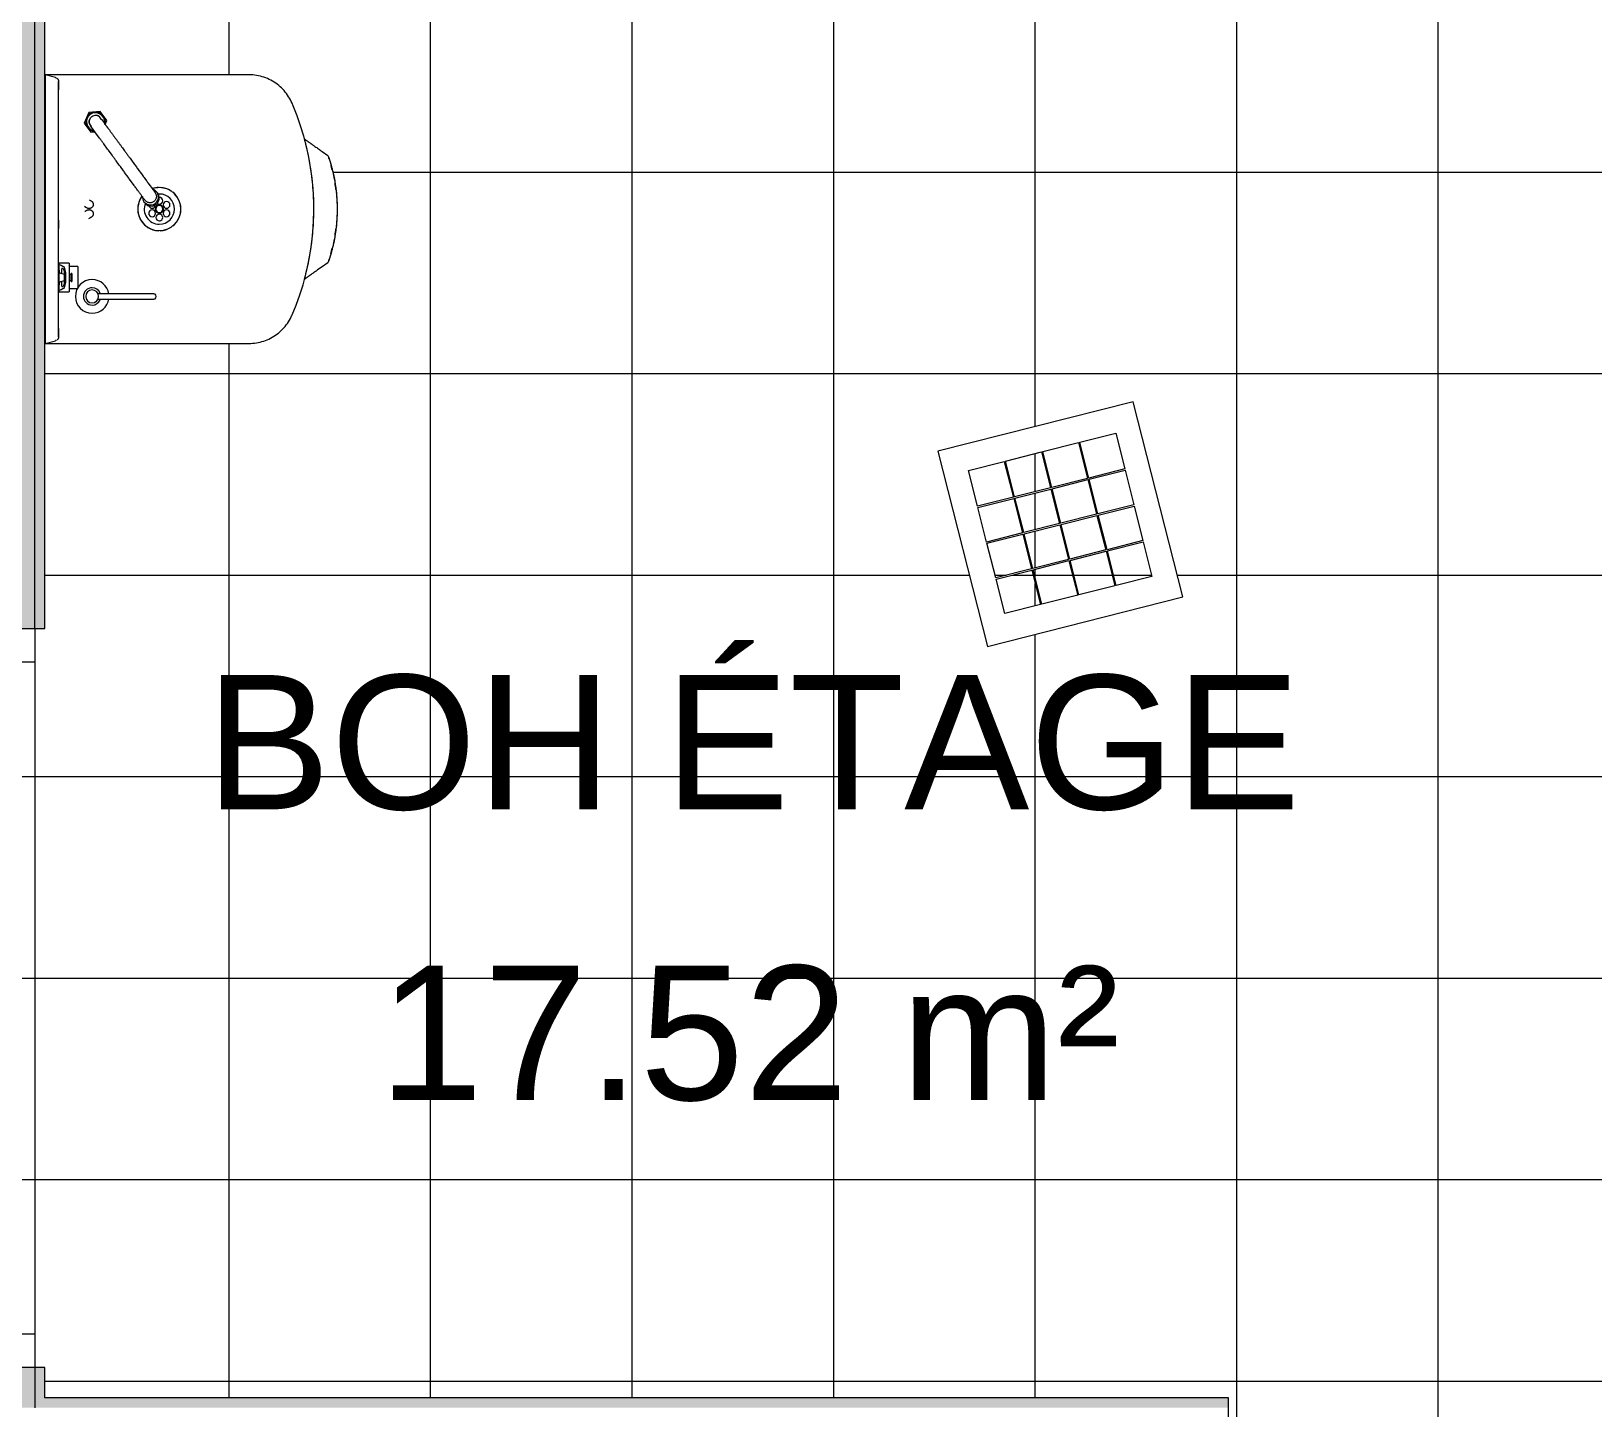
# Model space of a CAD drawing. Header units: metres. Extents: x -227.9 to -141.2, y 39.1 to 90.3.
# Drawn here: x -161.395 to -159.07, y 58.76 to 60.81 of the extents above; entities that cross this region are included whole.
import ezdxf

# ---------------------------------------------------------------- set-up
doc = ezdxf.new("R2010")
doc.units = ezdxf.units.M
for name, color, linetype, lineweight in [('A-AREA-IDEN', 7, 'Continuous', 9), ('A-DOOR', 7, 'Continuous', 5), ('A-FLOR-PATT', 7, 'Continuous', 5), ('A-WALL', 7, 'Continuous', 5), ('I-WALL', 7, 'Continuous', 5), ('P-SANR-FIXT', 7, 'Continuous', 5), ('Q-SPCQ', 7, 'Continuous', 5)]:
    doc.layers.add(name, color=color, linetype=linetype, lineweight=lineweight)
doc.styles.add('Arial_1', font='arial.ttf', dxfattribs={"height": 0.2})

msp = doc.modelspace()

# ---------------------------------------------------------------- hatches: boundary and pattern name
at = {"layer": 'I-WALL', "true_color": 0xaaaaaa}
h = msp.add_hatch(color=253, dxfattribs=at)
h.paths.add_polyline_path([(-161.3891, 58.7753), (-161.3741, 58.7753), (-161.3741, 58.8203), (-161.3891, 58.8203)])
h.paths.add_polyline_path([(-161.3816, 59.9203), (-161.3741, 59.9203), (-161.3751, 62.4799), (-161.3891, 62.4799), (-161.3891, 59.9203)])
h = msp.add_hatch(color=253, dxfattribs=at)
h.paths.add_polyline_path([(-161.5391, 58.7603), (-161.3891, 58.7603), (-161.3891, 58.8203), (-161.5391, 58.8203)])
h.paths.add_polyline_path([(-161.3891, 59.9203), (-161.3891, 61.3135), (-161.5391, 61.3135), (-161.5391, 59.9203), (-161.4641, 59.9203)])
msp.add_hatch(color=253, dxfattribs=at).paths.add_polyline_path([(-159.6124, 58.7603), (-159.6124, 58.7753), (-161.3891, 58.7753), (-161.3891, 58.7603), (-159.6274, 58.7603)])

# ---------------------------------------------------------------- linework, layer by layer
at = {"layer": 'A-DOOR', "color": 9, "true_color": 0xc0c0c0}
for p, q in [((-161.5391, 59.9203), (-161.3891, 59.9203)), ((-161.3891, 59.9203), (-161.3891, 59.8703)), ((-161.3891, 59.8703), (-161.4953, 59.8703)), ((-161.4953, 58.8703), (-161.3891, 58.8703)), ((-161.3891, 58.8703), (-161.3891, 58.8203)), ((-161.3891, 58.8203), (-161.5391, 58.8203))]:
    msp.add_line(p, q, dxfattribs=at)
at = {"layer": 'A-FLOR-PATT', "color": 9, "linetype": 'Continuous', "true_color": 0xc0c0c0}
for p, q in [((-160.5, 58.7753), (-160.5, 62.4635)), ((-160.2, 58.7753), (-160.2, 62.4369)), ((-159.9, 60.2212), (-159.9, 62.3668)), ((-159.6, 55.4636), (-159.6, 61.7419)), ((-159.3, 55.4636), (-159.3, 61.6551)), ((-161.1, 60.7441), (-161.1, 60.8649)), ((-160.8, 58.7753), (-160.8, 60.8649)), ((-161.3741, 60.6), (-161.3739, 60.6)), ((-160.9785, 60.6), (-160.9783, 60.6)), ((-160.9457, 60.6), (-158.28, 60.6)), ((-161.1, 58.7753), (-161.1, 60.3449)), ((-161.3741, 60.3), (-158.2061, 60.3)), ((-159.9, 60.1243), (-159.9, 60.181)), ((-159.9, 60.0675), (-159.9, 60.122)), ((-159.9, 60.0108), (-159.9, 60.0655)), ((-161.3741, 60), (-159.9981, 60)), ((-159.9595, 60), (-159.9426, 60)), ((-159.9346, 60), (-159.9032, 60)), ((-159.9012, 60), (-159.8444, 60)), ((-159.9, 59.9953), (-159.9, 60.0088)), ((-159.8424, 60), (-159.7858, 60)), ((-159.7836, 60), (-159.7268, 60)), ((-159.6887, 60), (-158.3261, 60)), ((-159.9, 59.9545), (-159.9, 59.9873)), ((-159.9, 58.7753), (-159.9, 59.9118)), ((-161.5391, 59.7), (-158.0402, 59.7)), ((-161.5391, 59.4), (-157.9659, 59.4)), ((-161.5391, 59.1), (-157.8956, 59.1)), ((-161.3741, 58.8), (-157.8374, 58.8))]:
    msp.add_line(p, q, dxfattribs=at)
at = {"layer": 'A-WALL'}
for p, q in [((-161.3891, 59.9203), (-161.3891, 61.3135)), ((-161.3891, 58.8203), (-161.3891, 58.7603))]:
    msp.add_line(p, q, dxfattribs=at)
at = {"layer": 'I-WALL', "lineweight": 13}
for p, q in [((-161.3741, 59.9203), (-161.3741, 60.8649)), ((-161.3891, 59.9203), (-161.3741, 59.9203)), ((-161.3741, 58.8203), (-161.3891, 58.8203)), ((-161.3741, 58.7753), (-161.3741, 58.8203)), ((-159.6124, 58.7753), (-161.3741, 58.7753)), ((-159.6124, 56.7211), (-159.6124, 58.7753))]:
    msp.add_line(p, q, dxfattribs=at)
at = {"layer": 'I-WALL'}
msp.add_line((-161.3891, 59.8703), (-161.3891, 58.8703), dxfattribs=at)
at = {"layer": 'P-SANR-FIXT', "color": 9, "lineweight": 9, "true_color": 0xc0c0c0}
for p, q in [((-159.7541, 60.2582), (-160.0449, 60.1846)), ((-159.6804, 59.9674), (-159.7541, 60.2582)), ((-159.8337, 60.1978), (-159.7803, 60.2113)), ((-159.7803, 60.2113), (-159.7668, 60.158)), ((-160.0449, 60.1846), (-159.9712, 59.8937)), ((-159.9442, 60.1698), (-159.8908, 60.1833)), ((-159.8908, 60.1833), (-159.8773, 60.13)), ((-159.8889, 60.1838), (-159.8356, 60.1973)), ((-159.8754, 60.1305), (-159.8889, 60.1838)), ((-159.8356, 60.1973), (-159.8221, 60.144)), ((-159.8202, 60.1445), (-159.8337, 60.1978)), ((-159.9994, 60.1558), (-159.9461, 60.1693)), ((-159.9461, 60.1693), (-159.9326, 60.116)), ((-159.9307, 60.1165), (-159.9442, 60.1698)), ((-159.7668, 60.158), (-159.8202, 60.1445)), ((-159.9859, 60.1025), (-159.9994, 60.1558)), ((-159.8221, 60.144), (-159.8754, 60.1305)), ((-159.8749, 60.1286), (-159.8216, 60.1421)), ((-159.8216, 60.1421), (-159.8086, 60.0907)), ((-159.8197, 60.1426), (-159.7663, 60.1561)), ((-159.8067, 60.0912), (-159.8197, 60.1426)), ((-159.7663, 60.1561), (-159.7533, 60.1047)), ((-159.9326, 60.116), (-159.9859, 60.1025)), ((-159.9854, 60.1006), (-159.9321, 60.1141)), ((-159.9321, 60.1141), (-159.9191, 60.0627)), ((-159.8773, 60.13), (-159.9307, 60.1165)), ((-159.9302, 60.1146), (-159.8768, 60.1281)), ((-159.9172, 60.0632), (-159.9302, 60.1146)), ((-159.8768, 60.1281), (-159.8638, 60.0767)), ((-159.8619, 60.0772), (-159.8749, 60.1286)), ((-159.9724, 60.0492), (-159.9854, 60.1006)), ((-159.8086, 60.0907), (-159.8619, 60.0772)), ((-159.8614, 60.0753), (-159.8081, 60.0888)), ((-159.8081, 60.0888), (-159.7951, 60.0374)), ((-159.7533, 60.1047), (-159.8067, 60.0912)), ((-159.8062, 60.0893), (-159.7528, 60.1028)), ((-159.7932, 60.0378), (-159.8062, 60.0893)), ((-159.7528, 60.1028), (-159.7398, 60.0514)), ((-159.8638, 60.0767), (-159.9172, 60.0632)), ((-159.9167, 60.0613), (-159.8633, 60.0748)), ((-159.8633, 60.0748), (-159.8503, 60.0234)), ((-159.8484, 60.0238), (-159.8614, 60.0753)), ((-159.9191, 60.0627), (-159.9724, 60.0492)), ((-159.9719, 60.0473), (-159.9186, 60.0608)), ((-159.9589, 59.9959), (-159.9719, 60.0473)), ((-159.9186, 60.0608), (-159.9056, 60.0094)), ((-159.9037, 60.0099), (-159.9167, 60.0613)), ((-159.7398, 60.0514), (-159.7932, 60.0378)), ((-159.7927, 60.0359), (-159.7393, 60.0494)), ((-159.7393, 60.0494), (-159.7263, 59.998)), ((-159.8503, 60.0234), (-159.9037, 60.0099)), ((-159.9032, 60.0079), (-159.8498, 60.0215)), ((-159.8498, 60.0215), (-159.8368, 59.97)), ((-159.7951, 60.0374), (-159.8484, 60.0238)), ((-159.8479, 60.0219), (-159.7946, 60.0355)), ((-159.8349, 59.9705), (-159.8479, 60.0219)), ((-159.7946, 60.0355), (-159.7816, 59.984)), ((-159.7797, 59.9845), (-159.7927, 60.0359)), ((-159.9056, 60.0094), (-159.9589, 59.9959)), ((-159.9584, 59.994), (-159.9051, 60.0075)), ((-159.9051, 60.0075), (-159.8921, 59.9561)), ((-159.8902, 59.9565), (-159.9032, 60.0079)), ((-159.7263, 59.998), (-159.7797, 59.9845)), ((-159.9454, 59.9426), (-159.9584, 59.994)), ((-159.7816, 59.984), (-159.8349, 59.9705)), ((-159.9712, 59.8937), (-159.6804, 59.9674)), ((-159.8921, 59.9561), (-159.9454, 59.9426)), ((-159.8368, 59.97), (-159.8902, 59.9565))]:
    msp.add_line(p, q, dxfattribs=at)
at = {"layer": 'Q-SPCQ', "color": 9, "lineweight": 9, "true_color": 0xc0c0c0}
for p, q in [((-161.0706, 60.7449), (-161.3739, 60.7449)), ((-161.3583, 60.7407), (-161.3739, 60.7449)), ((-161.3739, 60.7449), (-161.3739, 60.7115)), ((-161.3739, 60.7115), (-161.3739, 60.3782)), ((-161.3089, 60.6886), (-161.3158, 60.673)), ((-161.3158, 60.673), (-161.3057, 60.6593)), ((-161.292, 60.6904), (-161.3089, 60.6886)), ((-161.282, 60.6767), (-161.292, 60.6904)), ((-161.2845, 60.671), (-161.282, 60.6767)), ((-161.3057, 60.6593), (-161.2995, 60.66)), ((-160.9616, 60.6308), (-160.9529, 60.6247)), ((-161.2268, 60.5559), (-161.2256, 60.5543)), ((-161.2063, 60.5685), (-161.2074, 60.57)), ((-161.3379, 60.4646), (-161.3529, 60.4646)), ((-161.3529, 60.4623), (-161.3529, 60.4646)), ((-161.3529, 60.4505), (-161.3529, 60.4623)), ((-161.3379, 60.4646), (-161.3379, 60.46)), ((-161.3379, 60.46), (-161.3379, 60.4503)), ((-161.3254, 60.4596), (-161.3379, 60.4596)), ((-161.3254, 60.4595), (-161.3254, 60.4571)), ((-160.9529, 60.465), (-160.9616, 60.4589)), ((-161.3529, 60.4541), (-161.3539, 60.4541)), ((-161.3529, 60.4509), (-161.3539, 60.4509)), ((-161.3529, 60.4505), (-161.3539, 60.4505)), ((-161.3539, 60.45), (-161.3529, 60.45)), ((-161.3529, 60.4362), (-161.3539, 60.4362)), ((-161.3529, 60.4541), (-161.3529, 60.4509)), ((-161.3529, 60.4495), (-161.3529, 60.4541)), ((-161.3529, 60.4509), (-161.3529, 60.4505)), ((-161.3529, 60.4358), (-161.3529, 60.4505)), ((-161.3529, 60.4431), (-161.3529, 60.4495)), ((-161.3529, 60.4368), (-161.3529, 60.4431)), ((-161.3529, 60.4321), (-161.3529, 60.4368)), ((-161.3494, 60.4546), (-161.3494, 60.4493)), ((-161.3494, 60.4369), (-161.3494, 60.4316)), ((-161.3448, 60.4376), (-161.3448, 60.4486)), ((-161.3438, 60.4503), (-161.3438, 60.4359)), ((-161.3379, 60.4503), (-161.3379, 60.4359)), ((-161.3339, 60.4491), (-161.3349, 60.4491)), ((-161.3349, 60.4464), (-161.3349, 60.4491)), ((-161.3349, 60.4491), (-161.3349, 60.4488)), ((-161.3349, 60.4488), (-161.3349, 60.4484)), ((-161.3349, 60.4488), (-161.3339, 60.4488)), ((-161.3349, 60.4484), (-161.3349, 60.4378)), ((-161.3339, 60.4484), (-161.3349, 60.4484)), ((-161.3349, 60.4482), (-161.3339, 60.4482)), ((-161.3349, 60.4431), (-161.3349, 60.4464)), ((-161.3349, 60.4398), (-161.3349, 60.4431)), ((-161.3349, 60.4371), (-161.3349, 60.4398)), ((-161.3339, 60.438), (-161.3349, 60.438)), ((-161.3349, 60.4378), (-161.3349, 60.4374)), ((-161.3349, 60.4378), (-161.3339, 60.4378)), ((-161.3349, 60.4374), (-161.3349, 60.4371)), ((-161.3349, 60.4374), (-161.3339, 60.4374)), ((-161.3349, 60.4371), (-161.3339, 60.4371)), ((-161.3339, 60.4488), (-161.3339, 60.4491)), ((-161.3339, 60.4491), (-161.3339, 60.4464)), ((-161.3339, 60.4484), (-161.3339, 60.4488)), ((-161.3339, 60.4464), (-161.3339, 60.4431)), ((-161.3339, 60.4431), (-161.3339, 60.4398)), ((-161.3339, 60.4398), (-161.3339, 60.4371)), ((-161.3339, 60.4374), (-161.3339, 60.4378)), ((-161.3339, 60.4371), (-161.3339, 60.4374)), ((-161.3254, 60.4571), (-161.3254, 60.4552)), ((-161.3254, 60.4552), (-161.3254, 60.4311)), ((-161.3539, 60.4358), (-161.3529, 60.4358)), ((-161.3539, 60.4354), (-161.3529, 60.4354)), ((-161.3539, 60.4321), (-161.3529, 60.4321)), ((-161.3529, 60.4239), (-161.3529, 60.4358)), ((-161.3529, 60.4358), (-161.3529, 60.4354)), ((-161.3529, 60.4354), (-161.3529, 60.4321)), ((-161.3529, 60.4217), (-161.3529, 60.4239)), ((-161.3529, 60.4217), (-161.3379, 60.4217)), ((-161.3379, 60.4359), (-161.3379, 60.4262)), ((-161.3379, 60.4267), (-161.3254, 60.4267)), ((-161.3379, 60.4262), (-161.3379, 60.4217)), ((-161.3254, 60.4311), (-161.3254, 60.4291)), ((-161.3254, 60.4291), (-161.3254, 60.4268)), ((-161.2414, 60.4189), (-161.2956, 60.4189)), ((-161.2119, 60.4189), (-161.2232, 60.4189)), ((-161.2956, 60.4109), (-161.2414, 60.4109)), ((-161.2232, 60.4109), (-161.2119, 60.4109)), ((-161.3739, 60.3782), (-161.3739, 60.3449)), ((-161.3739, 60.3449), (-161.3583, 60.349)), ((-161.3739, 60.3449), (-161.0706, 60.3449))]:
    msp.add_line(p, q, dxfattribs=at)
at = {"layer": 'Q-SPCQ', "color": 9, "lineweight": 9, "true_color": 0xc0c0c0, "flags": 128}
for points in [[(-161.3583, 60.7407), (-161.3581, 60.7406), (-161.3579, 60.7406), (-161.3576, 60.7405), (-161.3574, 60.7404), (-161.3572, 60.7403), (-161.357, 60.7402)], [(-161.3564, 60.7398), (-161.3562, 60.7396), (-161.356, 60.7395), (-161.3558, 60.7393), (-161.3557, 60.7392), (-161.3555, 60.739), (-161.3553, 60.7388), (-161.3552, 60.7386), (-161.355, 60.7384), (-161.3549, 60.7382), (-161.3548, 60.738), (-161.3546, 60.7378), (-161.3545, 60.7376), (-161.3544, 60.7374), (-161.3543, 60.7372), (-161.3542, 60.737), (-161.3542, 60.7367), (-161.3541, 60.7365), (-161.354, 60.7363), (-161.354, 60.736), (-161.3539, 60.7358), (-161.3539, 60.7356), (-161.3539, 60.7353), (-161.3539, 60.7351), (-161.3539, 60.7349)], [(-161.0062, 60.7024), (-161.0074, 60.705), (-161.0086, 60.7075), (-161.01, 60.7099), (-161.0114, 60.7123), (-161.013, 60.7147), (-161.0146, 60.7169), (-161.0164, 60.7191), (-161.0182, 60.7213), (-161.0201, 60.7233), (-161.022, 60.7253), (-161.0241, 60.7272), (-161.0262, 60.729), (-161.0284, 60.7308), (-161.0307, 60.7324), (-161.033, 60.734), (-161.0354, 60.7354), (-161.0379, 60.7368), (-161.0404, 60.738), (-161.0429, 60.7392), (-161.0455, 60.7402), (-161.0482, 60.7412), (-161.0508, 60.742), (-161.0535, 60.7428), (-161.0563, 60.7434), (-161.059, 60.7439), (-161.0618, 60.7443), (-161.0646, 60.7446), (-161.0674, 60.7448), (-161.0702, 60.7449), (-161.0706, 60.7449)], [(-161.3539, 60.7082), (-161.3539, 60.7097), (-161.3539, 60.7112), (-161.3539, 60.7126), (-161.3539, 60.7141), (-161.3539, 60.7154), (-161.3539, 60.7168), (-161.3539, 60.7181), (-161.3539, 60.7194), (-161.3539, 60.7207), (-161.3539, 60.7219), (-161.3539, 60.723), (-161.3539, 60.7241), (-161.3539, 60.7252), (-161.3539, 60.7262), (-161.3539, 60.7272), (-161.3539, 60.7281), (-161.3539, 60.729), (-161.3539, 60.7298), (-161.3539, 60.7305), (-161.3539, 60.7312), (-161.3539, 60.7319), (-161.3539, 60.7325), (-161.3539, 60.733), (-161.3539, 60.7334), (-161.3539, 60.7338), (-161.3539, 60.7342), (-161.3539, 60.7344), (-161.3539, 60.7347), (-161.3539, 60.7348), (-161.3539, 60.7349), (-161.3539, 60.7349)], [(-161.3539, 60.7349), (-161.3539, 60.7349), (-161.3539, 60.7348), (-161.3539, 60.7347), (-161.3539, 60.7346), (-161.3539, 60.7344), (-161.3539, 60.7342), (-161.3539, 60.7339), (-161.3539, 60.7336), (-161.3539, 60.7333), (-161.3539, 60.7329), (-161.3539, 60.7325), (-161.3539, 60.7321), (-161.3539, 60.7316), (-161.3539, 60.7311), (-161.3539, 60.7305), (-161.3539, 60.7299), (-161.3539, 60.7293), (-161.3539, 60.7287), (-161.3539, 60.728), (-161.3539, 60.7273), (-161.3539, 60.7266), (-161.3539, 60.7258), (-161.3539, 60.725), (-161.3539, 60.7242), (-161.3539, 60.7234), (-161.3539, 60.7225), (-161.3539, 60.7224)], [(-161.3539, 60.3815), (-161.3539, 60.4001), (-161.3539, 60.419), (-161.3539, 60.438), (-161.3539, 60.4572), (-161.3539, 60.4766), (-161.3539, 60.496), (-161.3539, 60.5156), (-161.3539, 60.5351), (-161.3539, 60.5547), (-161.3539, 60.5743), (-161.3539, 60.5939), (-161.3539, 60.6133), (-161.3539, 60.6327), (-161.3539, 60.6519), (-161.3539, 60.6709), (-161.3539, 60.6898), (-161.3539, 60.7082)], [(-161.0062, 60.3873), (-161.0002, 60.4021), (-160.9948, 60.4172), (-160.99, 60.4324), (-160.9858, 60.4479), (-160.9823, 60.4635), (-160.9793, 60.4792), (-160.977, 60.495), (-160.9753, 60.5109), (-160.9743, 60.5269), (-160.9739, 60.5429), (-160.9741, 60.5589), (-160.975, 60.5749), (-160.9765, 60.5908), (-160.9787, 60.6067), (-160.9815, 60.6224), (-160.9849, 60.638), (-160.9889, 60.6535), (-160.9936, 60.6688), (-160.9988, 60.6839), (-161.0047, 60.6988), (-161.0062, 60.7024)], [(-161.2254, 60.5583), (-161.2257, 60.5587), (-161.2261, 60.5592), (-161.2264, 60.5597), (-161.2268, 60.5602), (-161.2273, 60.5608), (-161.2277, 60.5614), (-161.2282, 60.5621), (-161.2287, 60.5628), (-161.2293, 60.5636), (-161.2299, 60.5644), (-161.2305, 60.5652), (-161.2311, 60.5661), (-161.2318, 60.567), (-161.2325, 60.568), (-161.2332, 60.569), (-161.234, 60.57), (-161.2347, 60.571), (-161.2355, 60.5721), (-161.2363, 60.5732), (-161.2372, 60.5744), (-161.238, 60.5755), (-161.2389, 60.5767), (-161.2397, 60.5779), (-161.2406, 60.5791), (-161.2415, 60.5803), (-161.2424, 60.5816), (-161.2486, 60.5899), (-161.2495, 60.5912), (-161.2504, 60.5925), (-161.2555, 60.5995), (-161.2564, 60.6007), (-161.2573, 60.6019), (-161.2619, 60.6082), (-161.2627, 60.6093), (-161.2635, 60.6104), (-161.2682, 60.6168), (-161.2689, 60.6178), (-161.2696, 60.6187), (-161.2703, 60.6197), (-161.271, 60.6206), (-161.2716, 60.6215), (-161.2723, 60.6224), (-161.2729, 60.6233), (-161.2736, 60.6242), (-161.2742, 60.6251), (-161.2796, 60.6325), (-161.2802, 60.6333), (-161.2808, 60.6341), (-161.2865, 60.6419), (-161.287, 60.6426), (-161.2876, 60.6433), (-161.2881, 60.644), (-161.2886, 60.6447), (-161.2891, 60.6454), (-161.2896, 60.6461), (-161.29, 60.6467), (-161.2905, 60.6474), (-161.291, 60.648), (-161.2915, 60.6487), (-161.2919, 60.6493), (-161.2924, 60.6499), (-161.2928, 60.6505), (-161.2999, 60.6602), (-161.3047, 60.6668), (-161.3064, 60.6691), (-161.3065, 60.6693)], [(-161.2901, 60.6789), (-161.2899, 60.6787), (-161.2898, 60.6785), (-161.2896, 60.6783), (-161.2895, 60.678), (-161.2893, 60.6778), (-161.2891, 60.6776), (-161.2889, 60.6773), (-161.2888, 60.6771), (-161.2886, 60.6768), (-161.2883, 60.6765), (-161.2881, 60.6762), (-161.2879, 60.6759), (-161.2877, 60.6756), (-161.2874, 60.6753), (-161.2872, 60.6749), (-161.2869, 60.6746), (-161.2867, 60.6742), (-161.2864, 60.6738), (-161.2861, 60.6735), (-161.2858, 60.6731), (-161.2856, 60.6727), (-161.2853, 60.6723), (-161.285, 60.6719), (-161.2846, 60.6714), (-161.2843, 60.671), (-161.284, 60.6705), (-161.2837, 60.6701), (-161.2833, 60.6696), (-161.283, 60.6691), (-161.2826, 60.6686), (-161.2822, 60.6682), (-161.2819, 60.6676), (-161.2815, 60.6671), (-161.2811, 60.6666), (-161.2807, 60.6661), (-161.2803, 60.6655), (-161.2799, 60.665), (-161.2795, 60.6644), (-161.2791, 60.6638), (-161.2787, 60.6633), (-161.2782, 60.6627), (-161.2778, 60.6621), (-161.2774, 60.6615), (-161.2769, 60.6608), (-161.2765, 60.6602), (-161.276, 60.6596), (-161.2755, 60.6589), (-161.275, 60.6583), (-161.2746, 60.6576), (-161.2741, 60.657), (-161.2736, 60.6563), (-161.2731, 60.6556), (-161.2726, 60.6549), (-161.2721, 60.6542), (-161.2716, 60.6535), (-161.271, 60.6528), (-161.2705, 60.6521), (-161.27, 60.6514), (-161.2694, 60.6506), (-161.2689, 60.6499), (-161.2683, 60.6491), (-161.2678, 60.6484), (-161.2672, 60.6476), (-161.2667, 60.6468), (-161.2661, 60.646), (-161.2655, 60.6452), (-161.2649, 60.6444), (-161.2643, 60.6436), (-161.2637, 60.6428), (-161.2632, 60.642), (-161.2626, 60.6412), (-161.2619, 60.6404), (-161.2613, 60.6395), (-161.2607, 60.6387), (-161.2601, 60.6378), (-161.2595, 60.637), (-161.2588, 60.6361), (-161.2555, 60.6316), (-161.2548, 60.6306), (-161.2541, 60.6297), (-161.2534, 60.6287), (-161.2527, 60.6278), (-161.252, 60.6268), (-161.2513, 60.6258), (-161.2506, 60.6248), (-161.2498, 60.6238), (-161.2491, 60.6227), (-161.2483, 60.6217), (-161.2475, 60.6206), (-161.2445, 60.6165), (-161.2416, 60.6126), (-161.2408, 60.6114), (-161.2381, 60.6077), (-161.2372, 60.6065), (-161.2362, 60.6052), (-161.2353, 60.6039), (-161.2344, 60.6026), (-161.2318, 60.5992), (-161.2293, 60.5957), (-161.2284, 60.5944), (-161.2275, 60.5932), (-161.2265, 60.5919), (-161.2256, 60.5907), (-161.223, 60.587), (-161.2221, 60.5859), (-161.2213, 60.5847), (-161.2205, 60.5836), (-161.2179, 60.5801), (-161.2156, 60.5769), (-161.213, 60.5734), (-161.2112, 60.5709), (-161.2101, 60.5694)], [(-161.3083, 60.5588), (-161.3065, 60.5578), (-161.3056, 60.5572), (-161.3054, 60.5571)], [(-161.3054, 60.5571), (-161.3052, 60.557), (-161.305, 60.5569), (-161.3048, 60.5567), (-161.3046, 60.5566), (-161.3044, 60.5564), (-161.3042, 60.5563), (-161.304, 60.5561), (-161.3039, 60.5559), (-161.3037, 60.5557), (-161.3036, 60.5555), (-161.3034, 60.5553), (-161.3033, 60.5551), (-161.3032, 60.5549), (-161.303, 60.5547), (-161.3029, 60.5545), (-161.3028, 60.5542), (-161.3027, 60.554), (-161.3026, 60.5538), (-161.3026, 60.5536), (-161.3025, 60.5533), (-161.3025, 60.5531), (-161.3024, 60.5528), (-161.3024, 60.5526), (-161.3023, 60.5523), (-161.3023, 60.5521), (-161.3023, 60.5519), (-161.3023, 60.5516), (-161.3023, 60.5514), (-161.3024, 60.5511), (-161.3024, 60.5509), (-161.3024, 60.5506), (-161.3025, 60.5504), (-161.3025, 60.5502), (-161.3026, 60.5499), (-161.3027, 60.5497), (-161.3028, 60.5495), (-161.3029, 60.5492), (-161.303, 60.549), (-161.3031, 60.5488), (-161.3031, 60.5487)], [(-161.3115, 60.5465), (-161.312, 60.5467), (-161.3132, 60.5474), (-161.3153, 60.5486)], [(-161.3149, 60.5413), (-161.3144, 60.5416), (-161.3126, 60.5426), (-161.3117, 60.5431), (-161.3115, 60.5432)], [(-161.3031, 60.5487), (-161.3033, 60.5485), (-161.3034, 60.5483), (-161.3036, 60.5481), (-161.3037, 60.5479), (-161.3039, 60.5477), (-161.304, 60.5476), (-161.3042, 60.5474), (-161.3044, 60.5472), (-161.3046, 60.5471), (-161.3048, 60.5469), (-161.305, 60.5468), (-161.3052, 60.5466), (-161.3054, 60.5465), (-161.3056, 60.5464), (-161.3058, 60.5463), (-161.306, 60.5462), (-161.3063, 60.5461), (-161.3065, 60.546), (-161.3067, 60.5459), (-161.307, 60.5458), (-161.3072, 60.5458), (-161.3074, 60.5457), (-161.3077, 60.5457), (-161.3079, 60.5457), (-161.3082, 60.5457), (-161.3084, 60.5457), (-161.3087, 60.5457), (-161.3089, 60.5457), (-161.3092, 60.5457), (-161.3094, 60.5457), (-161.3096, 60.5458), (-161.3099, 60.5458), (-161.3101, 60.5459), (-161.3104, 60.546), (-161.3106, 60.546), (-161.3108, 60.5461), (-161.3111, 60.5462), (-161.3113, 60.5463), (-161.3115, 60.5465), (-161.3115, 60.5465)], [(-161.3115, 60.5432), (-161.3113, 60.5434), (-161.3111, 60.5435), (-161.3109, 60.5436), (-161.3107, 60.5437), (-161.3104, 60.5437), (-161.3102, 60.5438), (-161.31, 60.5439), (-161.3097, 60.5439), (-161.3095, 60.544), (-161.3092, 60.544), (-161.309, 60.544), (-161.3087, 60.5441), (-161.3085, 60.5441), (-161.3082, 60.5441), (-161.308, 60.544), (-161.3078, 60.544), (-161.3075, 60.544), (-161.3073, 60.5439), (-161.307, 60.5439), (-161.3068, 60.5438), (-161.3066, 60.5438), (-161.3063, 60.5437), (-161.3061, 60.5436), (-161.3059, 60.5435), (-161.3057, 60.5434), (-161.3054, 60.5433), (-161.3052, 60.5431), (-161.305, 60.543), (-161.3048, 60.5429), (-161.3046, 60.5427), (-161.3044, 60.5425), (-161.3043, 60.5424), (-161.3041, 60.5422), (-161.3039, 60.542), (-161.3037, 60.5418), (-161.3036, 60.5417), (-161.3034, 60.5415), (-161.3033, 60.5413), (-161.3032, 60.541), (-161.3031, 60.541)], [(-161.3054, 60.5326), (-161.3058, 60.5323), (-161.3071, 60.5316), (-161.3091, 60.5304)], [(-161.3031, 60.541), (-161.303, 60.5408), (-161.3029, 60.5406), (-161.3028, 60.5403), (-161.3027, 60.5401), (-161.3026, 60.5399), (-161.3026, 60.5396), (-161.3025, 60.5394), (-161.3024, 60.5392), (-161.3024, 60.5389), (-161.3024, 60.5387), (-161.3023, 60.5384), (-161.3023, 60.5382), (-161.3023, 60.5379), (-161.3023, 60.5377), (-161.3023, 60.5374), (-161.3024, 60.5372), (-161.3024, 60.537), (-161.3024, 60.5367), (-161.3025, 60.5365), (-161.3026, 60.5362), (-161.3026, 60.536), (-161.3027, 60.5358), (-161.3028, 60.5355), (-161.3029, 60.5353), (-161.303, 60.5351), (-161.3031, 60.5349), (-161.3032, 60.5347), (-161.3034, 60.5345), (-161.3035, 60.5343), (-161.3037, 60.5341), (-161.3038, 60.5339), (-161.304, 60.5337), (-161.3042, 60.5335), (-161.3043, 60.5333), (-161.3045, 60.5332), (-161.3047, 60.533), (-161.3049, 60.5329), (-161.3051, 60.5327), (-161.3053, 60.5326), (-161.3054, 60.5326)], [(-161.3529, 60.4623), (-161.3502, 60.4613), (-161.3474, 60.46)], [(-161.3474, 60.46), (-161.3465, 60.4593), (-161.3456, 60.4581), (-161.3448, 60.4565), (-161.3443, 60.4546), (-161.3439, 60.4525), (-161.3438, 60.4503)], [(-161.3485, 60.4566), (-161.3487, 60.4566), (-161.3489, 60.4564), (-161.3491, 60.4562), (-161.3492, 60.4559), (-161.3493, 60.4555), (-161.3494, 60.4551), (-161.3494, 60.4546)], [(-161.3448, 60.4486), (-161.3448, 60.4504), (-161.3451, 60.4521), (-161.3456, 60.4536), (-161.3462, 60.4549), (-161.3469, 60.4558), (-161.3477, 60.4564), (-161.3485, 60.4566)], [(-161.3485, 60.4296), (-161.3477, 60.4298), (-161.3469, 60.4304), (-161.3462, 60.4314), (-161.3456, 60.4326), (-161.3451, 60.4341), (-161.3448, 60.4358), (-161.3448, 60.4376)], [(-161.3474, 60.4262), (-161.3502, 60.4249), (-161.3529, 60.4239)], [(-161.3494, 60.4316), (-161.3494, 60.4311), (-161.3493, 60.4307), (-161.3492, 60.4304), (-161.3491, 60.43), (-161.3489, 60.4298), (-161.3487, 60.4297), (-161.3485, 60.4296)], [(-161.3438, 60.4359), (-161.3439, 60.4337), (-161.3443, 60.4316), (-161.3448, 60.4297), (-161.3456, 60.4281), (-161.3465, 60.4269), (-161.3474, 60.4262)], [(-161.2232, 60.4189), (-161.2236, 60.4189), (-161.224, 60.4189), (-161.2245, 60.4189), (-161.2249, 60.4189), (-161.2254, 60.4189), (-161.2258, 60.4189), (-161.2263, 60.4189), (-161.2268, 60.4189), (-161.2274, 60.4189), (-161.2279, 60.4189), (-161.2285, 60.4189), (-161.229, 60.4189), (-161.2296, 60.4189), (-161.2302, 60.4189), (-161.2308, 60.4189), (-161.2314, 60.4189), (-161.232, 60.4189), (-161.2326, 60.4189), (-161.2333, 60.4189), (-161.2339, 60.4189), (-161.2345, 60.4189), (-161.2352, 60.4189), (-161.2358, 60.4189), (-161.2365, 60.4189), (-161.2371, 60.4189), (-161.2377, 60.4189), (-161.2384, 60.4189), (-161.239, 60.4189), (-161.2396, 60.4189), (-161.2403, 60.4189), (-161.2409, 60.4189), (-161.2414, 60.4189)], [(-161.2414, 60.4109), (-161.2408, 60.4109), (-161.2402, 60.4109), (-161.2395, 60.4109), (-161.2389, 60.4109), (-161.2383, 60.4109), (-161.2376, 60.4109), (-161.237, 60.4109), (-161.2364, 60.4109), (-161.2357, 60.4109), (-161.2351, 60.4109), (-161.2344, 60.4109), (-161.2338, 60.4109), (-161.2332, 60.4109), (-161.2326, 60.4109), (-161.2319, 60.4109), (-161.2313, 60.4109), (-161.2307, 60.4109), (-161.2301, 60.4109), (-161.2295, 60.4109), (-161.229, 60.4109), (-161.2284, 60.4109), (-161.2278, 60.4109), (-161.2273, 60.4109), (-161.2268, 60.4109), (-161.2263, 60.4109), (-161.2258, 60.4109), (-161.2253, 60.4109), (-161.2248, 60.4109), (-161.2244, 60.4109), (-161.224, 60.4109), (-161.2236, 60.4109), (-161.2232, 60.4109)], [(-161.3539, 60.3548), (-161.3539, 60.3549), (-161.3539, 60.355), (-161.3539, 60.3551), (-161.3539, 60.3553), (-161.3539, 60.3556), (-161.3539, 60.356), (-161.3539, 60.3564), (-161.3539, 60.3569), (-161.3539, 60.3574), (-161.3539, 60.358), (-161.3539, 60.3586), (-161.3539, 60.3594), (-161.3539, 60.3601), (-161.3539, 60.3609), (-161.3539, 60.3618), (-161.3539, 60.3628), (-161.3539, 60.3637), (-161.3539, 60.3648), (-161.3539, 60.3658), (-161.3539, 60.367), (-161.3539, 60.3681), (-161.3539, 60.3694), (-161.3539, 60.3706), (-161.3539, 60.3719), (-161.3539, 60.3732), (-161.3539, 60.3746), (-161.3539, 60.376), (-161.3539, 60.3774), (-161.3539, 60.3789), (-161.3539, 60.3804), (-161.3539, 60.3815)], [(-161.3539, 60.3673), (-161.3539, 60.3665), (-161.3539, 60.3657), (-161.3539, 60.3648), (-161.3539, 60.3641), (-161.3539, 60.3633), (-161.3539, 60.3626), (-161.3539, 60.3618), (-161.3539, 60.3612), (-161.3539, 60.3605), (-161.3539, 60.3599), (-161.3539, 60.3593), (-161.3539, 60.3587), (-161.3539, 60.3582), (-161.3539, 60.3577), (-161.3539, 60.3573), (-161.3539, 60.3569), (-161.3539, 60.3565), (-161.3539, 60.3562), (-161.3539, 60.3559), (-161.3539, 60.3556), (-161.3539, 60.3554), (-161.3539, 60.3552), (-161.3539, 60.355), (-161.3539, 60.3549), (-161.3539, 60.3549), (-161.3539, 60.3548)], [(-161.0706, 60.3449), (-161.0678, 60.3449), (-161.065, 60.3451), (-161.0622, 60.3454), (-161.0594, 60.3458), (-161.0567, 60.3463), (-161.0539, 60.3469), (-161.0512, 60.3476), (-161.0485, 60.3484), (-161.0459, 60.3494), (-161.0433, 60.3504), (-161.0408, 60.3515), (-161.0382, 60.3528), (-161.0358, 60.3541), (-161.0334, 60.3556), (-161.031, 60.3571), (-161.0288, 60.3587), (-161.0266, 60.3604), (-161.0244, 60.3622), (-161.0223, 60.3641), (-161.0204, 60.3661), (-161.0184, 60.3681), (-161.0166, 60.3703), (-161.0149, 60.3725), (-161.0132, 60.3747), (-161.0117, 60.377), (-161.0102, 60.3794), (-161.0088, 60.3819), (-161.0076, 60.3844), (-161.0064, 60.3869), (-161.0062, 60.3873)], [(-161.3571, 60.3495), (-161.3573, 60.3494), (-161.3575, 60.3493), (-161.3577, 60.3492), (-161.3579, 60.3492), (-161.3582, 60.3491), (-161.3583, 60.349)], [(-161.3539, 60.3548), (-161.3539, 60.3546), (-161.3539, 60.3543), (-161.3539, 60.3541), (-161.354, 60.3539), (-161.354, 60.3536), (-161.3541, 60.3534), (-161.3541, 60.3532), (-161.3542, 60.3529), (-161.3543, 60.3527), (-161.3544, 60.3525), (-161.3545, 60.3523), (-161.3546, 60.3521), (-161.3547, 60.3518), (-161.3548, 60.3516), (-161.3549, 60.3514), (-161.3551, 60.3512), (-161.3552, 60.3511), (-161.3554, 60.3509), (-161.3555, 60.3507), (-161.3557, 60.3505), (-161.3559, 60.3504), (-161.3561, 60.3502), (-161.3562, 60.3501)]]:
    msp.add_lwpolyline(points, dxfattribs=at)
at = {"layer": 'Q-SPCQ', "color": 9, "lineweight": 9, "true_color": 0xc0c0c0}
for centre, radius, start, end in [((-161.2989, 60.6749), 0.0145, 126.1584, 268.2638), ((-161.2989, 60.6749), 0.0145, 126.1584, 267.0725), ((-161.2989, 60.6749), 0.0135, 126.1584, 261.1584), ((-161.2989, 60.6749), 0.00974, 165.1474, 201.2089), ((-161.2989, 60.6749), 0.0145, 344.7141, 126.1584), ((-161.2989, 60.6749), 0.0145, 345.2443, 126.1584), ((-161.2989, 60.6749), 0.0135, 351.1584, 126.1584), ((-161.2989, 60.6749), 0.00974, 48.644, 80.0447), ((-161.1792, 60.5449), 0.24, 14.0757, 14.9712), ((-161.2039, 60.5449), 0.032, 90, 109.7094), ((-161.2039, 60.5449), 0.0322, 92.0279, 107.2927), ((-161.2039, 60.5449), 0.032, 90, 106.7618), ((-161.2039, 60.5449), 0.032, 270, 90), ((-161.2039, 60.5449), 0.032, 270, 90), ((-161.2039, 60.5449), 0.0322, 56.5402, 87.9721), ((-161.1792, 60.5449), 0.24, 7.0321, 9.3046), ((-161.2039, 60.5449), 0.0322, 163.7987, 196.2013), ((-161.2039, 60.5449), 0.032, 142.7978, 270), ((-161.2039, 60.5449), 0.032, 145.5778, 270), ((-161.2039, 60.5449), 0.0322, 145.0509, 159.0514), ((-161.2039, 60.5449), 0.0225, 157.1214, 270), ((-161.2039, 60.5574), 0.005, 228.5749, 270.2105), ((-161.2039, 60.5449), 0.0225, 90, 95.2327), ((-161.2039, 60.5574), 0.005, 89.7895, 103.668), ((-161.2039, 60.5449), 0.0225, 270, 90), ((-161.2039, 60.5574), 0.005, 270.2105, 89.7895), ((-161.1931, 60.5511), 0.005, 90, 270), ((-161.1931, 60.5511), 0.005, 270, 90), ((-161.2039, 60.5449), 0.0322, 20.9486, 51.0145), ((-161.2039, 60.5449), 0.0322, 343.7987, 16.2013), ((-161.2039, 60.5449), 0.0322, 200.9486, 231.0145), ((-161.2147, 60.5511), 0.005, 180, 270), ((-161.2147, 60.5386), 0.005, 90, 270), ((-161.2147, 60.5511), 0.005, 270, 0), ((-161.2147, 60.5386), 0.005, 270, 90), ((-161.2039, 60.5449), 0.00625, 90, 270), ((-161.2039, 60.5449), 0.00526, 90, 270), ((-161.2039, 60.5324), 0.005, 90.2105, 269.7895), ((-161.2039, 60.5449), 0.00625, 270, 90), ((-161.2039, 60.5449), 0.00526, 270, 90), ((-161.2039, 60.5324), 0.005, 269.7895, 90.2105), ((-161.1931, 60.5386), 0.005, 90, 270), ((-161.1931, 60.5386), 0.005, 270, 90), ((-161.2039, 60.5449), 0.0322, 308.9855, 339.0514), ((-161.2039, 60.5449), 0.0322, 236.5402, 267.9721), ((-161.2039, 60.5449), 0.0322, 272.0279, 303.4598), ((-161.1792, 60.5449), 0.24, 350.6954, 352.9679), ((-161.1792, 60.5449), 0.24, 345.0288, 345.9243), ((-161.3406, 60.4781), 0.0303, 246.1483, 262.1482), ((-161.3406, 60.4081), 0.0303, 97.809, 113.8517), ((-161.3406, 60.4781), 0.0303, 275.2589, 280.9767), ((-161.3406, 60.4081), 0.0303, 79.0233, 84.7411), ((-161.3039, 60.4149), 0.025, 90, 270), ((-161.3039, 60.4149), 0.025, 8.7048, 90), ((-161.3039, 60.4149), 0.0129, 90, 270), ((-161.3039, 60.4149), 0.0096, 90, 270), ((-161.3039, 60.4149), 0.0129, 22.5, 90), ((-161.3039, 60.4149), 0.0096, 270, 90), ((-161.3039, 60.4149), 0.025, 270, 351.2952), ((-161.3039, 60.4149), 0.0129, 270, 337.5)]:
    msp.add_arc(centre, radius, start, end, dxfattribs=at)
for centre, major_axis, ratio, start_param, end_param in [((-161.2171, 60.563), (-0.00969, -0.00708), 0.992546, 5.576204, 6.283185), ((-161.2171, 60.563), (-0.00969, -0.00708), 0.992546, 0, 3.141593), ((-161.216, 60.5614), (-0.00969, -0.00708), 0.992546, 0, 3.141593), ((-161.2171, 60.563), (-0.00969, -0.00708), 0.992546, 3.141593, 3.872042), ((-161.2119, 60.4149), (0, 0.004), 0.809017, 4.712389, 6.806784), ((-161.2119, 60.4149), (0, 0.004), 0.809017, 2.617994, 4.712389)]:
    msp.add_ellipse(centre, major_axis=major_axis, ratio=ratio, start_param=start_param, end_param=end_param, dxfattribs=at)
for points in [[(-161.3067, 60.6801), (-161.3074, 60.6792), (-161.3083, 60.6772), (-161.3085, 60.6738), (-161.3076, 60.6706), (-161.3062, 60.6688), (-161.3054, 60.668)], [(-161.3045, 60.6825), (-161.3051, 60.6821), (-161.3057, 60.6815), (-161.3062, 60.6809)], [(-160.9856, 60.4489), (-160.983, 60.4593), (-160.9787, 60.4804), (-160.9748, 60.5125), (-160.9734, 60.5449), (-160.9748, 60.5772), (-160.9787, 60.6093), (-160.983, 60.6304), (-160.9856, 60.6409)], [(-160.9529, 60.6247), (-160.9499, 60.6162), (-160.9448, 60.5989), (-160.9402, 60.5721), (-160.9392, 60.554), (-160.9392, 60.5449)], [(-160.9513, 60.62), (-160.9513, 60.6201), (-160.9514, 60.6205), (-160.9516, 60.6211), (-160.9518, 60.6215), (-160.9518, 60.6217)], [(-160.9482, 60.6099), (-160.9482, 60.6099), (-160.9481, 60.6096), (-160.948, 60.6092)], [(-160.9472, 60.6063), (-160.9467, 60.6045), (-160.9463, 60.6027), (-160.9458, 60.6009)], [(-160.9405, 60.5696), (-160.9396, 60.5615), (-160.9392, 60.5532), (-160.9392, 60.5449)], [(-160.9392, 60.5449), (-160.9392, 60.5358), (-160.9402, 60.5176), (-160.9448, 60.4908), (-160.9499, 60.4735), (-160.9529, 60.465)], [(-160.9392, 60.5449), (-160.9392, 60.5366), (-160.9396, 60.5283), (-160.9405, 60.5201)], [(-160.9458, 60.4889), (-160.9463, 60.4871), (-160.9467, 60.4853), (-160.9472, 60.4835)], [(-160.9518, 60.468), (-160.9518, 60.4682), (-160.9516, 60.4686), (-160.9514, 60.4692), (-160.9513, 60.4696), (-160.9513, 60.4698)], [(-160.948, 60.4805), (-160.9481, 60.4803), (-160.9481, 60.48), (-160.9482, 60.4799), (-160.9482, 60.4799)]]:
    msp.add_open_spline(points, degree=3, dxfattribs=at)
for points, knots in [([(-161.2899, 60.6779), (-161.29, 60.6783), (-161.2906, 60.6797), (-161.2922, 60.6818), (-161.295, 60.6837), (-161.2982, 60.6845), (-161.3016, 60.6841), (-161.3036, 60.6832), (-161.3045, 60.6825)], [0.4016224, 0.4016224, 0.4016224, 0.4016224, 0.4444444, 0.5555556, 0.6666667, 0.7777778, 0.8888889, 1, 1, 1, 1]), ([(-160.986, 60.6425), (-160.9862, 60.6431), (-160.9865, 60.6442), (-160.9868, 60.6455), (-160.987, 60.6464), (-160.9872, 60.647), (-160.9873, 60.6475), (-160.9874, 60.6479), (-160.9875, 60.6483), (-160.9876, 60.6486), (-160.9877, 60.6488), (-160.9877, 60.6491), (-160.9878, 60.6491), (-160.9878, 60.6491)], [0.1428571, 0.1428571, 0.1428571, 0.1428571, 0.2857143, 0.4285714, 0.5, 0.5714286, 0.625, 0.6785714, 0.7321429, 0.7857143, 0.8392857, 0.8928571, 1, 1, 1, 1]), ([(-160.9878, 60.6491), (-160.9878, 60.6491), (-160.9877, 60.649), (-160.9876, 60.6484), (-160.9875, 60.6481), (-160.9874, 60.6479)], [0, 0, 0, 0, 0.1428571, 0.2142857, 0.2857143, 0.2857143, 0.2857143, 0.2857143]), ([(-160.9842, 60.6466), (-160.9843, 60.6467), (-160.9845, 60.6468), (-160.9848, 60.647), (-160.9854, 60.6474), (-160.9861, 60.648), (-160.987, 60.6486), (-160.9875, 60.649), (-160.9878, 60.6491)], [0.8333333, 0.8333333, 0.8333333, 0.8333333, 0.84375, 0.8541667, 0.875, 0.9166667, 0.9583333, 1, 1, 1, 1]), ([(-160.9878, 60.6491), (-160.9874, 60.6489), (-160.9867, 60.6484), (-160.9855, 60.6476), (-160.9845, 60.6469), (-160.9838, 60.6464), (-160.9834, 60.6461), (-160.983, 60.6458), (-160.9825, 60.6454), (-160.9816, 60.6448), (-160.9804, 60.644), (-160.9793, 60.6432), (-160.9784, 60.6426), (-160.9777, 60.6421), (-160.977, 60.6416), (-160.9761, 60.641), (-160.975, 60.6402), (-160.9736, 60.6392), (-160.9709, 60.6374), (-160.9669, 60.6345), (-160.9634, 60.632), (-160.9616, 60.6308)], [0, 0, 0, 0, 0.05, 0.1, 0.15, 0.175, 0.1875, 0.2, 0.225, 0.25, 0.3, 0.35, 0.375, 0.4, 0.425, 0.45, 0.5, 0.55, 0.6, 0.8, 1, 1, 1, 1]), ([(-160.9471, 60.6059), (-160.9473, 60.6067), (-160.9477, 60.6081), (-160.9481, 60.6098), (-160.9484, 60.6107), (-160.9485, 60.6109), (-160.9485, 60.6109)], [0, 0, 0, 0, 0.285714, 0.571429, 0.785714, 1, 1, 1, 1]), ([(-160.9473, 60.6069), (-160.9474, 60.6071), (-160.9475, 60.6075), (-160.9477, 60.6082), (-160.9479, 60.6087), (-160.948, 60.6094), (-160.9482, 60.6098), (-160.9482, 60.6099), (-160.9482, 60.6099)], [0, 0, 0, 0, 0.142857, 0.285714, 0.428571, 0.571429, 0.857143, 1, 1, 1, 1]), ([(-160.9449, 60.5968), (-160.9434, 60.5902), (-160.942, 60.5825), (-160.941, 60.5745), (-160.9409, 60.5735)], [0.1628942, 0.1628942, 0.1628942, 0.1628942, 0.5, 0.5473451, 0.5473451, 0.5473451, 0.5473451]), ([(-161.2121, 60.5561), (-161.2126, 60.5558), (-161.2136, 60.5552), (-161.2151, 60.5546), (-161.2167, 60.5543), (-161.2184, 60.5543), (-161.2201, 60.5546), (-161.2216, 60.5551), (-161.2231, 60.556), (-161.2245, 60.5571), (-161.2255, 60.5584), (-161.2261, 60.5593), (-161.2263, 60.5597)], [0, 0, 0, 0, 0.0555556, 0.1111111, 0.1666667, 0.2222222, 0.2777778, 0.3333333, 0.3888889, 0.4444444, 0.5138889, 0.5555556, 0.5555556, 0.5555556, 0.5555556]), ([(-161.2112, 60.5707), (-161.2102, 60.5698), (-161.2091, 60.568), (-161.2083, 60.5653), (-161.2082, 60.5632), (-161.2085, 60.5612), (-161.2096, 60.5585), (-161.211, 60.557), (-161.2121, 60.5561)], [0.4444444, 0.4444444, 0.4444444, 0.4444444, 0.5833333, 0.6527778, 0.7222222, 0.7916667, 0.8611111, 1, 1, 1, 1]), ([(-161.3539, 60.516), (-161.3539, 60.516), (-161.3539, 60.5175), (-161.3539, 60.5226), (-161.3539, 60.5268), (-161.3539, 60.5282)], [0, 0, 0, 0, 0.3926991, 0.7853982, 0.9601879, 0.9601879, 0.9601879, 0.9601879]), ([(-161.3539, 60.5282), (-161.3539, 60.5268), (-161.3539, 60.5226), (-161.3539, 60.5175), (-161.3539, 60.516), (-161.3539, 60.516)], [5.3229974, 5.3229974, 5.3229974, 5.3229974, 5.4977871, 5.8904862, 6.2831853, 6.2831853, 6.2831853, 6.2831853]), ([(-160.9409, 60.5162), (-160.941, 60.5152), (-160.942, 60.5073), (-160.9434, 60.4995), (-160.9449, 60.4929)], [0.4526549, 0.4526549, 0.4526549, 0.4526549, 0.5, 0.8371058, 0.8371058, 0.8371058, 0.8371058]), ([(-160.9485, 60.4788), (-160.9485, 60.4788), (-160.9484, 60.4791), (-160.9482, 60.4799), (-160.9478, 60.4812), (-160.9474, 60.4827), (-160.9471, 60.4838)], [0, 0, 0, 0, 0.285714, 0.428571, 0.571429, 1, 1, 1, 1]), ([(-160.9482, 60.4799), (-160.9482, 60.4799), (-160.9481, 60.48), (-160.948, 60.4805), (-160.9479, 60.481), (-160.9478, 60.4814), (-160.9477, 60.4817), (-160.9475, 60.4821), (-160.9474, 60.4825), (-160.9473, 60.4829)], [0, 0, 0, 0, 0.285714, 0.428571, 0.571429, 0.678571, 0.732143, 0.785714, 1, 1, 1, 1]), ([(-160.9616, 60.4589), (-160.9645, 60.4569), (-160.9683, 60.4543), (-160.9727, 60.4511), (-160.9746, 60.4498), (-160.9761, 60.4488), (-160.9772, 60.448), (-160.9782, 60.4473), (-160.9788, 60.4468), (-160.9792, 60.4466), (-160.9795, 60.4464), (-160.9798, 60.4462), (-160.9802, 60.4459), (-160.9808, 60.4455), (-160.9818, 60.4448), (-160.9827, 60.4441), (-160.9834, 60.4437), (-160.9837, 60.4434), (-160.984, 60.4432), (-160.9842, 60.4431), (-160.9846, 60.4428), (-160.9852, 60.4424), (-160.986, 60.4419), (-160.9869, 60.4412), (-160.9875, 60.4408), (-160.9878, 60.4406)], [0, 0, 0, 0, 0.333333, 0.416667, 0.5, 0.541667, 0.583333, 0.625, 0.645833, 0.65625, 0.666667, 0.677083, 0.6875, 0.708333, 0.75, 0.791667, 0.8125, 0.822917, 0.833333, 0.84375, 0.854167, 0.875, 0.916667, 0.958333, 1, 1, 1, 1]), ([(-160.9878, 60.4406), (-160.9878, 60.4406), (-160.9877, 60.4407), (-160.9876, 60.4411), (-160.9875, 60.4415), (-160.9874, 60.4421), (-160.9872, 60.4426), (-160.987, 60.4433), (-160.9868, 60.4441), (-160.9866, 60.445), (-160.9864, 60.4458), (-160.9861, 60.447), (-160.9858, 60.448), (-160.9856, 60.4489)], [0, 0, 0, 0, 0.142857, 0.214286, 0.285714, 0.357143, 0.428571, 0.5, 0.571429, 0.678571, 0.732143, 0.785714, 1, 1, 1, 1]), ([(-160.9878, 60.4406), (-160.9875, 60.4408), (-160.987, 60.4411), (-160.9861, 60.4417), (-160.9854, 60.4423), (-160.9848, 60.4427), (-160.9845, 60.4429), (-160.9843, 60.443), (-160.9842, 60.4431)], [0, 0, 0, 0, 0.0416667, 0.0833333, 0.125, 0.1458333, 0.15625, 0.1666667, 0.1666667, 0.1666667, 0.1666667]), ([(-160.9874, 60.4419), (-160.9874, 60.4418), (-160.9875, 60.4416), (-160.9876, 60.4413), (-160.9877, 60.441), (-160.9877, 60.4407), (-160.9878, 60.4406), (-160.9878, 60.4406)], [0.7053571, 0.7053571, 0.7053571, 0.7053571, 0.7321429, 0.7857143, 0.8392857, 0.8928571, 1, 1, 1, 1])]:
    msp.add_open_spline(points, degree=3, knots=knots, dxfattribs=at)

# ---------------------------------------------------------------- texts
at = {"layer": 'A-AREA-IDEN', "color": 164, "true_color": 0x0029a5, "style": 'Arial_1'}
for s, p in [('BOH ÉTAGE', (-161.1351, 59.6513)), ('17.52 m²', (-160.8771, 59.2185))]:
    msp.add_text(s, height=0.2, dxfattribs=at).set_placement(p)

doc.saveas('drawing.dxf')
